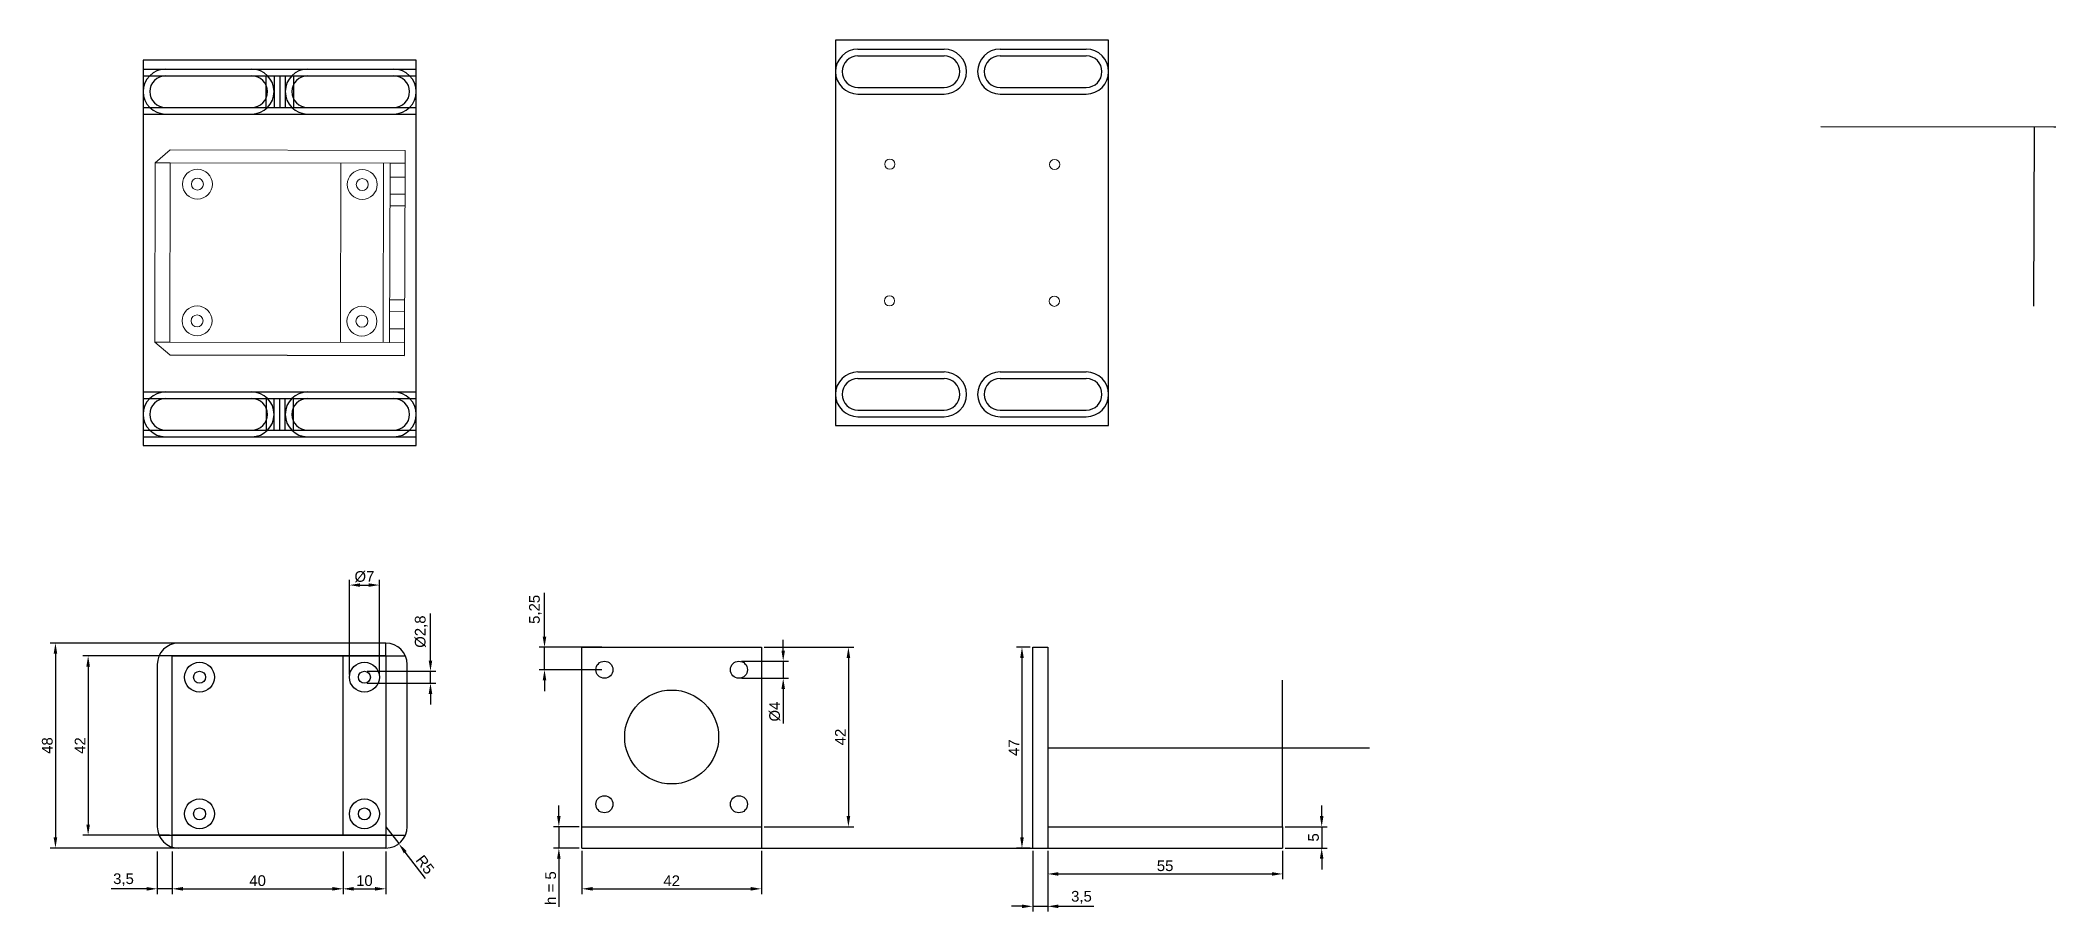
# Model space of a CAD drawing. Header units: millimetres. Extents: x 11 to 483, y 17 to 221.
import ezdxf

# ---------------------------------------------------------------- set-up
doc = ezdxf.new("R2010")
doc.units = ezdxf.units.MM
doc.styles.get("Standard").update_dxf_attribs({"font": 'arial.ttf'})
doc.dimstyles.new('ISO-25', dxfattribs={"dimtxt": 2.5, "dimasz": 2.5, "dimexe": 1.25, "dimexo": 0.625, "dimtad": 1, "dimtxsty": 'Standard', "dimcen": 2.5, "dimadec": 0, "dimazin": 0, "dimtfac": 1, "dimtmove": 0, "dimatfit": 3, "dimfxl": 1, "dimarcsym": 0})

# ---------------------------------------------------------------- blocks, each defined once
blk = doc.blocks.new('*D1')
at = {"color": 0, "lineweight": -2, "transparency": 16777216}
for p, q in [((38.38, 31), (38.38, 20.98)), ((41.88, 31), (41.88, 20.98)), ((35.88, 22.23), (27.57, 22.23)), ((41.88, 22.23), (38.38, 22.23)), ((44.38, 22.23), (46.88, 22.23))]:
    blk.add_line(p, q, dxfattribs=at)
at = {"color": 0, "transparency": 16777216}
for points in [[(35.88, 22.65), (35.88, 21.81), (38.38, 22.23)], [(44.38, 22.65), (44.38, 21.81), (41.88, 22.23)]]:
    blk.add_solid(points, dxfattribs=at)
at = {"layer": 'Defpoints', "color": 0, "transparency": 16777216}
for p in [(38.38, 31.63), (41.88, 31.63), (41.88, 22.23)]:
    blk.add_point(p, dxfattribs=at)
at = {"color": 0, "transparency": 16777216, "insert": (30.48, 24.36), "char_height": 2.5, "attachment_point": 5}
blk.add_mtext('3,5', dxfattribs=at)
blk = doc.blocks.new('*D2')
at = {"color": 0, "lineweight": -2, "transparency": 16777216}
for p, q in [((41.88, 31), (41.88, 20.98)), ((81.88, 31), (81.88, 20.98)), ((44.38, 22.23), (79.38, 22.23))]:
    blk.add_line(p, q, dxfattribs=at)
at = {"color": 0, "transparency": 16777216}
for points in [[(44.38, 22.65), (44.38, 21.81), (41.88, 22.23)], [(79.38, 22.65), (79.38, 21.81), (81.88, 22.23)]]:
    blk.add_solid(points, dxfattribs=at)
at = {"layer": 'Defpoints', "color": 0, "transparency": 16777216}
for p in [(41.88, 31.63), (81.88, 31.63), (81.88, 22.23)]:
    blk.add_point(p, dxfattribs=at)
at = {"color": 0, "transparency": 16777216, "insert": (61.88, 24.13), "char_height": 2.5, "attachment_point": 5}
blk.add_mtext('40', dxfattribs=at)
blk = doc.blocks.new('*D3')
at = {"color": 0, "lineweight": -2, "transparency": 16777216}
for p, q in [((81.88, 31), (81.88, 20.98)), ((91.89, 31), (91.89, 20.98)), ((84.38, 22.23), (89.39, 22.23))]:
    blk.add_line(p, q, dxfattribs=at)
at = {"color": 0, "transparency": 16777216}
for points in [[(84.38, 22.65), (84.38, 21.81), (81.88, 22.23)], [(89.39, 22.65), (89.39, 21.81), (91.89, 22.23)]]:
    blk.add_solid(points, dxfattribs=at)
at = {"layer": 'Defpoints', "color": 0, "transparency": 16777216}
for p in [(81.88, 31.63), (91.89, 31.63), (91.89, 22.23)]:
    blk.add_point(p, dxfattribs=at)
at = {"color": 0, "transparency": 16777216, "insert": (86.89, 24.13), "char_height": 2.5, "attachment_point": 5}
blk.add_mtext('10', dxfattribs=at)
blk = doc.blocks.new('*D4')
at = {"color": 0, "lineweight": -2, "transparency": 16777216}
for p, q in [((83.39, 72.4), (83.39, 94.59)), ((90.39, 72.4), (90.39, 94.59)), ((85.89, 93.34), (87.89, 93.34))]:
    blk.add_line(p, q, dxfattribs=at)
at = {"color": 0, "transparency": 16777216}
for points in [[(85.89, 93.75), (85.89, 92.92), (83.39, 93.34)], [(87.89, 93.75), (87.89, 92.92), (90.39, 93.34)]]:
    blk.add_solid(points, dxfattribs=at)
at = {"layer": 'Defpoints', "color": 0, "transparency": 16777216}
for p in [(90.39, 93.34), (83.39, 71.77), (90.39, 71.77)]:
    blk.add_point(p, dxfattribs=at)
at = {"color": 0, "transparency": 16777216, "insert": (86.89, 95.31), "char_height": 2.5, "attachment_point": 5}
blk.add_mtext('%%C7', dxfattribs=at)
blk = doc.blocks.new('*D5')
at = {"color": 0, "lineweight": -2, "transparency": 16777216}
for p, q in [((91.89, 36.77), (94.93, 32.8)), ((101.19, 24.62), (96.45, 30.82))]:
    blk.add_line(p, q, dxfattribs=at)
at = {"color": 0, "transparency": 16777216}
blk.add_solid([(96.78, 31.07), (96.12, 30.56), (94.93, 32.8)], dxfattribs=at)
at = {"layer": 'Defpoints', "color": 0, "transparency": 16777216}
for p in [(91.89, 36.77), (94.93, 32.8)]:
    blk.add_point(p, dxfattribs=at)
at = {"color": 0, "transparency": 16777216, "insert": (101.08, 27.88), "char_height": 2.5, "attachment_point": 5, "rotation": 307.4315}
blk.add_mtext('R5', dxfattribs=at)
blk = doc.blocks.new('*D6')
at = {"color": 0, "lineweight": -2, "transparency": 16777216}
for p, q in [((102.35, 75.67), (102.35, 86.7)), ((87.51, 73.17), (103.6, 73.17)), ((102.35, 70.37), (102.35, 73.17)), ((87.51, 70.37), (103.6, 70.37)), ((102.35, 67.87), (102.35, 65.37))]:
    blk.add_line(p, q, dxfattribs=at)
at = {"color": 0, "transparency": 16777216}
for points in [[(101.94, 75.67), (102.77, 75.67), (102.35, 73.17)], [(101.94, 67.87), (102.77, 67.87), (102.35, 70.37)]]:
    blk.add_solid(points, dxfattribs=at)
at = {"layer": 'Defpoints', "color": 0, "transparency": 16777216}
for p in [(86.89, 73.17), (102.35, 73.17), (86.89, 70.37)]:
    blk.add_point(p, dxfattribs=at)
at = {"color": 0, "transparency": 16777216, "insert": (100.18, 82.44), "char_height": 2.5, "attachment_point": 5, "rotation": 90}
blk.add_mtext('%%C2,8', dxfattribs=at)
blk = doc.blocks.new('*D7')
at = {"color": 0, "lineweight": -2, "transparency": 16777216}
for p, q in [((41.26, 76.77), (20.95, 76.77)), ((22.2, 74.27), (22.2, 37.27)), ((41.26, 34.77), (20.95, 34.77))]:
    blk.add_line(p, q, dxfattribs=at)
at = {"color": 0, "transparency": 16777216}
for points in [[(21.78, 74.27), (22.61, 74.27), (22.2, 76.77)], [(21.78, 37.27), (22.61, 37.27), (22.2, 34.77)]]:
    blk.add_solid(points, dxfattribs=at)
at = {"layer": 'Defpoints', "color": 0, "transparency": 16777216}
for p in [(41.88, 76.77), (22.2, 34.77), (41.88, 34.77)]:
    blk.add_point(p, dxfattribs=at)
at = {"color": 0, "transparency": 16777216, "insert": (20.32, 55.77), "char_height": 2.5, "attachment_point": 5, "rotation": 90}
blk.add_mtext('42', dxfattribs=at)
blk = doc.blocks.new('*D8')
at = {"color": 0, "lineweight": -2, "transparency": 16777216}
for p, q in [((67.01, 79.77), (13.29, 79.77)), ((14.54, 77.27), (14.54, 34.27)), ((67.01, 31.77), (13.29, 31.77))]:
    blk.add_line(p, q, dxfattribs=at)
at = {"color": 0, "transparency": 16777216}
for points in [[(14.12, 77.27), (14.96, 77.27), (14.54, 79.77)], [(14.12, 34.27), (14.96, 34.27), (14.54, 31.77)]]:
    blk.add_solid(points, dxfattribs=at)
at = {"layer": 'Defpoints', "color": 0, "transparency": 16777216}
for p in [(67.64, 79.77), (14.54, 31.77), (67.64, 31.77)]:
    blk.add_point(p, dxfattribs=at)
at = {"color": 0, "transparency": 16777216, "insert": (12.64, 55.77), "char_height": 2.5, "attachment_point": 5, "rotation": 90}
blk.add_mtext('48', dxfattribs=at)
blk = doc.blocks.new('*D9')
at = {"color": 0, "lineweight": -2, "transparency": 16777216}
for p, q in [((137.83, 31.15), (137.83, 20.98)), ((179.83, 31.15), (179.83, 20.98)), ((140.33, 22.23), (177.33, 22.23))]:
    blk.add_line(p, q, dxfattribs=at)
at = {"color": 0, "transparency": 16777216}
for points in [[(140.33, 22.65), (140.33, 21.81), (137.83, 22.23)], [(177.33, 22.65), (177.33, 21.81), (179.83, 22.23)]]:
    blk.add_solid(points, dxfattribs=at)
at = {"layer": 'Defpoints', "color": 0, "transparency": 16777216}
for p in [(137.83, 31.77), (179.83, 31.77), (179.83, 22.23)]:
    blk.add_point(p, dxfattribs=at)
at = {"color": 0, "transparency": 16777216, "insert": (158.83, 24.11), "char_height": 2.5, "attachment_point": 5}
blk.add_mtext('42', dxfattribs=at)
blk = doc.blocks.new('*D10')
at = {"color": 0, "lineweight": -2, "transparency": 16777216}
for p, q in [((180.46, 78.77), (201.47, 78.77)), ((200.22, 76.27), (200.22, 39.27)), ((180.46, 36.77), (201.47, 36.77))]:
    blk.add_line(p, q, dxfattribs=at)
at = {"color": 0, "transparency": 16777216}
for points in [[(199.8, 76.27), (200.64, 76.27), (200.22, 78.77)], [(199.8, 39.27), (200.64, 39.27), (200.22, 36.77)]]:
    blk.add_solid(points, dxfattribs=at)
at = {"layer": 'Defpoints', "color": 0, "transparency": 16777216}
for p in [(179.83, 78.77), (179.83, 36.77), (200.22, 36.77)]:
    blk.add_point(p, dxfattribs=at)
at = {"color": 0, "transparency": 16777216, "insert": (198.34, 57.77), "char_height": 2.5, "attachment_point": 5, "rotation": 90}
blk.add_mtext('42', dxfattribs=at)
blk = doc.blocks.new('*D11')
at = {"color": 0, "lineweight": -2, "transparency": 16777216}
for p, q in [((132.42, 39.27), (132.42, 41.77)), ((137.21, 36.77), (131.17, 36.77)), ((132.42, 36.77), (132.42, 31.77)), ((137.21, 31.77), (131.17, 31.77)), ((132.42, 29.27), (132.42, 18.03))]:
    blk.add_line(p, q, dxfattribs=at)
at = {"color": 0, "transparency": 16777216}
for points in [[(132, 39.27), (132.83, 39.27), (132.42, 36.77)], [(132, 29.27), (132.83, 29.27), (132.42, 31.77)]]:
    blk.add_solid(points, dxfattribs=at)
at = {"layer": 'Defpoints', "color": 0, "transparency": 16777216}
for p in [(137.83, 36.77), (132.42, 31.77), (137.83, 31.77)]:
    blk.add_point(p, dxfattribs=at)
at = {"color": 0, "transparency": 16777216, "insert": (130.52, 22.4), "char_height": 2.5, "attachment_point": 5, "rotation": 90}
blk.add_mtext('h = 5', dxfattribs=at)
blk = doc.blocks.new('*D12')
at = {"color": 0, "lineweight": -2, "transparency": 16777216}
for p, q in [((184.95, 78.02), (184.95, 80.52)), ((175.21, 75.52), (186.2, 75.52)), ((184.95, 75.52), (184.95, 71.52)), ((175.21, 71.52), (186.2, 71.52)), ((184.95, 69.02), (184.95, 60.92))]:
    blk.add_line(p, q, dxfattribs=at)
at = {"color": 0, "transparency": 16777216}
for points in [[(184.54, 78.02), (185.37, 78.02), (184.95, 75.52)], [(184.54, 69.02), (185.37, 69.02), (184.95, 71.52)]]:
    blk.add_solid(points, dxfattribs=at)
at = {"layer": 'Defpoints', "color": 0, "transparency": 16777216}
for p in [(174.58, 75.52), (174.58, 71.52), (184.95, 71.52)]:
    blk.add_point(p, dxfattribs=at)
at = {"color": 0, "transparency": 16777216, "insert": (182.98, 63.72), "char_height": 2.5, "attachment_point": 5, "rotation": 90}
blk.add_mtext('%%C4', dxfattribs=at)
blk = doc.blocks.new('*D13')
at = {"color": 0, "lineweight": -2, "transparency": 16777216}
for p, q in [((129.06, 81.27), (129.06, 91.53)), ((142.46, 78.77), (127.81, 78.77)), ((129.06, 73.52), (129.06, 78.77)), ((142.46, 73.52), (127.81, 73.52)), ((129.06, 71.02), (129.06, 68.52))]:
    blk.add_line(p, q, dxfattribs=at)
at = {"color": 0, "transparency": 16777216}
for points in [[(128.64, 81.27), (129.48, 81.27), (129.06, 78.77)], [(128.64, 71.02), (129.48, 71.02), (129.06, 73.52)]]:
    blk.add_solid(points, dxfattribs=at)
at = {"layer": 'Defpoints', "color": 0, "transparency": 16777216}
for p in [(129.06, 78.77), (143.08, 78.77), (143.08, 73.52)]:
    blk.add_point(p, dxfattribs=at)
at = {"color": 0, "transparency": 16777216, "insert": (126.93, 87.65), "char_height": 2.5, "attachment_point": 5, "rotation": 90}
blk.add_mtext('5,25', dxfattribs=at)
blk = doc.blocks.new('*D14')
at = {"color": 0, "lineweight": -2, "transparency": 16777216}
for p, q in [((243.38, 31.15), (243.38, 16.88)), ((246.88, 31.15), (246.88, 16.88)), ((240.88, 18.13), (238.38, 18.13)), ((243.38, 18.13), (246.88, 18.13)), ((249.38, 18.13), (257.7, 18.13))]:
    blk.add_line(p, q, dxfattribs=at)
at = {"color": 0, "transparency": 16777216}
for points in [[(240.88, 18.54), (240.88, 17.71), (243.38, 18.13)], [(249.38, 18.54), (249.38, 17.71), (246.88, 18.13)]]:
    blk.add_solid(points, dxfattribs=at)
at = {"layer": 'Defpoints', "color": 0, "transparency": 16777216}
for p in [(243.38, 31.77), (246.88, 31.77), (246.88, 18.13)]:
    blk.add_point(p, dxfattribs=at)
at = {"color": 0, "transparency": 16777216, "insert": (254.79, 20.25), "char_height": 2.5, "attachment_point": 5}
blk.add_mtext('3,5', dxfattribs=at)
blk = doc.blocks.new('*D15')
at = {"color": 0, "lineweight": -2, "transparency": 16777216}
for p, q in [((246.88, 31.15), (246.88, 24.46)), ((301.88, 31.15), (301.88, 24.46)), ((249.38, 25.71), (299.38, 25.71))]:
    blk.add_line(p, q, dxfattribs=at)
at = {"color": 0, "transparency": 16777216}
for points in [[(249.38, 26.13), (249.38, 25.29), (246.88, 25.71)], [(299.38, 26.13), (299.38, 25.29), (301.88, 25.71)]]:
    blk.add_solid(points, dxfattribs=at)
at = {"layer": 'Defpoints', "color": 0, "transparency": 16777216}
for p in [(246.88, 31.77), (301.88, 31.77), (301.88, 25.71)]:
    blk.add_point(p, dxfattribs=at)
at = {"color": 0, "transparency": 16777216, "insert": (274.38, 27.61), "char_height": 2.5, "attachment_point": 5}
blk.add_mtext('55', dxfattribs=at)
blk = doc.blocks.new('*D16')
at = {"color": 0, "lineweight": -2, "transparency": 16777216}
for p, q in [((311.04, 39.27), (311.04, 41.77)), ((302.51, 36.77), (312.29, 36.77)), ((311.04, 36.77), (311.04, 31.77)), ((302.51, 31.77), (312.29, 31.77)), ((311.04, 29.27), (311.04, 26.77))]:
    blk.add_line(p, q, dxfattribs=at)
at = {"color": 0, "transparency": 16777216}
for points in [[(310.62, 39.27), (311.46, 39.27), (311.04, 36.77)], [(310.62, 29.27), (311.46, 29.27), (311.04, 31.77)]]:
    blk.add_solid(points, dxfattribs=at)
at = {"layer": 'Defpoints', "color": 0, "transparency": 16777216}
for p in [(301.88, 36.77), (301.88, 31.77), (311.04, 31.77)]:
    blk.add_point(p, dxfattribs=at)
at = {"color": 0, "transparency": 16777216, "insert": (309.14, 34.27), "char_height": 2.5, "attachment_point": 5, "rotation": 90}
blk.add_mtext('5', dxfattribs=at)
blk = doc.blocks.new('*D17')
at = {"color": 0, "lineweight": -2, "transparency": 16777216}
for p, q in [((242.76, 78.77), (239.61, 78.77)), ((240.86, 76.27), (240.86, 34.27)), ((242.76, 31.77), (239.61, 31.77))]:
    blk.add_line(p, q, dxfattribs=at)
at = {"color": 0, "transparency": 16777216}
for points in [[(240.44, 76.27), (241.28, 76.27), (240.86, 78.77)], [(240.44, 34.27), (241.28, 34.27), (240.86, 31.77)]]:
    blk.add_solid(points, dxfattribs=at)
at = {"layer": 'Defpoints', "color": 0, "transparency": 16777216}
for p in [(243.38, 78.77), (240.86, 31.77), (243.38, 31.77)]:
    blk.add_point(p, dxfattribs=at)
at = {"color": 0, "transparency": 16777216, "insert": (238.98, 55.27), "char_height": 2.5, "attachment_point": 5, "rotation": 90}
blk.add_mtext('47', dxfattribs=at)

msp = doc.modelspace()

# ---------------------------------------------------------------- linework, layer by layer
for p, q in [((202.452, 218.802), (222.622, 218.802)), ((202.452, 217.252), (222.622, 217.252)), ((235.722, 218.802), (255.892, 218.802)), ((235.722, 217.252), (255.892, 217.252)), ((35.075, 214.118), (99.015, 214.118)), ((35.075, 212.568), (99.015, 212.568)), ((63.845, 205.168), (63.845, 212.568)), ((65.745, 212.568), (65.745, 205.168)), ((67.045, 212.568), (67.045, 205.168)), ((68.345, 212.568), (68.345, 205.168)), ((70.245, 212.568), (70.245, 205.168)), ((202.452, 209.852), (222.622, 209.852)), ((202.452, 208.302), (222.622, 208.302)), ((235.722, 209.852), (255.892, 209.852)), ((235.722, 208.302), (255.892, 208.302)), ((35.075, 205.168), (99.015, 205.168)), ((35.075, 203.618), (99.015, 203.618)), ((41.29, 147.212), (96.294, 147.088)), ((202.452, 143.242), (222.622, 143.242)), ((202.452, 141.692), (222.622, 141.692)), ((235.722, 143.242), (255.892, 143.242)), ((235.722, 141.692), (255.892, 141.692)), ((35.075, 138.558), (99.015, 138.558)), ((35.075, 137.008), (99.015, 137.008)), ((63.845, 137.008), (63.845, 129.608)), ((65.745, 129.608), (65.745, 137.008)), ((67.045, 129.608), (67.045, 137.008)), ((68.345, 129.608), (68.345, 137.008)), ((70.245, 129.608), (70.245, 137.008)), ((202.452, 134.292), (222.622, 134.292)), ((202.452, 132.742), (222.622, 132.742)), ((235.722, 134.292), (255.892, 134.292)), ((235.722, 132.742), (255.892, 132.742)), ((35.075, 129.608), (99.015, 129.608)), ((35.075, 128.058), (99.015, 128.058)), ((91.889, 76.772), (38.802, 76.772)), ((41.885, 34.772), (41.885, 76.772)), ((91.889, 76.772), (41.885, 76.772)), ((41.885, 76.772), (96.472, 76.772)), ((91.889, 79.772), (43.385, 79.772)), ((81.885, 34.772), (81.885, 76.772)), ((91.885, 76.772), (91.885, 79.772)), ((91.885, 76.772), (91.889, 34.772)), ((137.834, 36.772), (137.834, 78.772)), ((137.834, 78.772), (179.834, 78.772)), ((137.834, 78.772), (143.084, 78.772)), ((179.834, 78.772), (179.834, 36.772)), ((243.383, 31.772), (243.383, 78.772)), ((243.383, 78.772), (246.883, 78.772)), ((246.883, 78.772), (246.883, 31.772)), ((38.385, 74.772), (38.385, 36.772)), ((96.889, 36.772), (96.889, 74.772)), ((301.883, 36.772), (301.883, 71.081)), ((246.883, 55.272), (322.222, 55.272)), ((38.802, 34.772), (91.889, 34.772)), ((91.889, 34.772), (41.885, 34.772)), ((41.885, 34.772), (96.472, 34.772)), ((41.885, 32.003), (41.885, 34.772)), ((91.885, 34.772), (91.885, 31.772)), ((137.834, 31.772), (137.834, 36.772)), ((137.834, 36.772), (179.834, 36.772)), ((179.834, 36.772), (179.834, 31.772)), ((246.883, 36.772), (301.883, 36.772)), ((301.883, 36.772), (301.883, 31.772)), ((91.889, 31.772), (43.385, 31.772)), ((91.885, 31.772), (91.889, 31.772)), ((137.834, 31.772), (179.834, 31.772)), ((179.834, 31.772), (301.883, 31.772))]:
    msp.add_line(p, q)
at = {"extrusion": (-6.5471e-18, -1.2229e-16, -1)}
msp.add_line((477.815, 158.611), (477.91, 200.611), dxfattribs=at)
at = {"color": 0, "linetype": 'Continuous', "lineweight": 0}
for p, q in [((41.398, 195.211), (37.891, 192.219)), ((96.403, 195.088), (41.398, 195.211)), ((96.396, 192.088), (96.403, 195.088)), ((37.891, 192.219), (37.797, 150.219)), ((41.391, 192.211), (37.891, 192.219)), ((37.891, 192.219), (92.896, 192.095)), ((41.297, 150.212), (41.391, 192.211)), ((81.391, 192.121), (81.297, 150.121)), ((81.297, 150.121), (81.391, 192.121)), ((91.396, 192.099), (91.301, 150.099)), ((91.301, 150.099), (91.396, 192.099)), ((92.801, 150.096), (92.896, 192.095)), ((92.888, 188.845), (96.388, 188.838)), ((92.896, 192.095), (96.396, 192.088)), ((96.396, 192.088), (96.301, 150.088)), ((92.879, 184.845), (96.379, 184.838)), ((92.873, 182.095), (96.373, 182.088)), ((92.817, 157.346), (96.317, 157.338)), ((92.824, 160.095), (96.324, 160.088)), ((92.808, 153.346), (96.308, 153.338)), ((37.797, 150.219), (41.297, 150.212)), ((37.797, 150.219), (41.29, 147.212)), ((92.801, 150.096), (37.797, 150.219)), ((92.801, 150.096), (96.301, 150.088)), ((96.294, 147.088), (96.301, 150.088))]:
    msp.add_line(p, q, dxfattribs=at)
for points in [[(261.142, 130.672), (261.142, 220.872), (197.202, 220.872), (197.202, 130.672)], [(99.015, 125.988), (99.015, 216.188), (35.075, 216.188), (35.075, 125.988)]]:
    msp.add_lwpolyline(points, close=True)
at = {"extrusion": (-6.5471e-18, -1.2229e-16, -1)}
msp.add_lwpolyline([(-427.906, 200.723), (-482.493, 200.6), (-482.91, 200.6)], dxfattribs=at)
at = {"color": 0, "linetype": 'Continuous', "lineweight": 0}
for centre, radius in [((47.782, 187.197), 3.5), ((86.382, 187.11), 3.5), ((209.909, 191.881), 1.2), ((248.509, 191.794), 1.2), ((47.782, 187.197), 1.4), ((86.382, 187.11), 1.4), ((209.837, 159.881), 1.2), ((248.437, 159.794), 1.2), ((47.71, 155.197), 3.5), ((47.71, 155.197), 1.4), ((86.31, 155.11), 3.5), ((86.31, 155.11), 1.4)]:
    msp.add_circle(centre, radius, dxfattribs=at)
for centre, radius in [((143.084, 73.522), 2), ((174.584, 73.522), 2), ((48.287, 71.772), 3.5), ((48.287, 71.772), 1.4), ((86.887, 71.772), 3.5), ((86.887, 71.772), 1.4), ((158.834, 57.772), 11), ((48.287, 39.772), 3.5), ((86.887, 39.772), 3.5), ((143.084, 42.022), 2), ((174.584, 42.022), 2), ((48.287, 39.772), 1.4), ((86.887, 39.772), 1.4)]:
    msp.add_circle(centre, radius)
for centre, radius, start, end in [((202.452, 213.552), 5.25, 90, 270), ((202.452, 213.552), 3.7, 90, 270), ((222.622, 213.552), 5.25, 270, 90), ((222.622, 213.552), 3.7, 270, 90), ((235.722, 213.552), 5.25, 90, 270), ((235.722, 213.552), 3.7, 90, 270), ((255.892, 213.552), 5.25, 270, 90), ((255.892, 213.552), 3.7, 270, 90), ((40.325, 208.868), 5.25, 90, 270), ((40.325, 208.868), 3.7, 90, 270), ((60.495, 208.868), 5.25, 270, 90), ((60.495, 208.868), 3.7, 270, 90), ((73.595, 208.868), 5.25, 90, 270), ((73.595, 208.868), 3.7, 90, 270), ((93.765, 208.868), 5.25, 270, 90), ((93.765, 208.868), 3.7, 270, 90), ((202.452, 137.992), 5.25, 90, 270), ((202.452, 137.992), 3.7, 90, 270), ((222.622, 137.992), 5.25, 270, 90), ((222.622, 137.992), 3.7, 270, 90), ((235.722, 137.992), 5.25, 90, 270), ((235.722, 137.992), 3.7, 90, 270), ((255.892, 137.992), 5.25, 270, 90), ((255.892, 137.992), 3.7, 270, 90), ((40.325, 133.308), 5.25, 90, 270), ((40.325, 133.308), 3.7, 90, 270), ((60.495, 133.308), 5.25, 270, 90), ((60.495, 133.308), 3.7, 270, 90), ((73.595, 133.308), 5.25, 90, 270), ((73.595, 133.308), 3.7, 90, 270), ((93.765, 133.308), 5.25, 270, 90), ((93.765, 133.308), 3.7, 270, 90), ((43.385, 74.772), 5, 90, 180), ((91.889, 74.772), 5, 0, 90), ((43.385, 36.772), 5, 180, 270), ((91.889, 36.772), 5, 270, 0)]:
    msp.add_arc(centre, radius, start, end)

# ---------------------------------------------------------------- dimensions: what is measured, and where the dimension line sits
dim = msp.add_linear_dim(base=(90.387, 93.335), p1=(83.387, 71.772), p2=(90.387, 71.772), text='%%C<>', dimstyle='ISO-25')
dim.commit()
dim.dimension.update_dxf_attribs({"geometry": '*D4', "text_midpoint": (86.887, 93.335), "dimtype": 160})
for base, p1, p2, picture, middle in [((129.059, 78.772), (143.084, 73.522), (143.084, 78.772), '*D13', (126.931, 87.654)), ((14.539, 31.772), (67.637, 79.772), (67.637, 31.772), '*D8', (12.638, 55.772)), ((22.197, 34.772), (41.885, 76.772), (41.885, 34.772), '*D7', (20.316, 55.772)), ((200.221, 36.772), (179.834, 78.772), (179.834, 36.772), '*D10', (198.341, 57.772)), ((240.859, 31.772), (243.383, 78.772), (243.383, 31.772), '*D17', (238.984, 55.272)), ((311.04, 31.772), (301.883, 36.772), (301.883, 31.772), '*D16', (309.144, 34.272))]:
    dim = msp.add_linear_dim(base=base, p1=p1, p2=p2, angle=90, dimstyle='ISO-25')
    dim.commit()
    dim.dimension.update_dxf_attribs({"geometry": picture, "text_midpoint": middle})
for base, p1, p2, text, picture, middle in [((102.352, 73.172), (86.887, 70.372), (86.887, 73.172), '%%C<>', '*D6', (100.184, 82.436)), ((184.953, 71.522), (174.584, 75.522), (174.584, 71.522), '%%C<>', '*D12', (182.981, 63.723)), ((132.416, 31.772), (137.834, 36.772), (137.834, 31.772), 'h = <>', '*D11', (130.519, 22.4))]:
    dim = msp.add_linear_dim(base=base, p1=p1, p2=p2, angle=90, text=text, dimstyle='ISO-25')
    dim.commit()
    dim.dimension.update_dxf_attribs({"geometry": picture, "text_midpoint": middle})
dim = msp.add_radius_dim(center=(91.889, 36.772), mpoint=(94.928, 32.802), dimstyle='ISO-25')
dim.commit()
dim.dimension.update_dxf_attribs({"geometry": '*D5', "text_midpoint": (101.084, 27.88)})
dim = msp.add_linear_dim(base=(41.885, 22.229), p1=(38.385, 31.625), p2=(41.885, 31.625), dimstyle='ISO-25')
dim.commit()
dim.dimension.update_dxf_attribs({"geometry": '*D1', "text_midpoint": (30.475, 22.229), "dimtype": 160})
for base, p1, p2, picture, middle in [((81.885, 22.229), (41.885, 31.625), (81.885, 31.625), '*D2', (61.885, 24.131)), ((91.889, 22.229), (81.885, 31.625), (91.889, 31.625), '*D3', (86.887, 24.131)), ((179.834, 22.229), (137.834, 31.772), (179.834, 31.772), '*D9', (158.834, 24.109)), ((246.883, 18.125), (243.383, 31.772), (246.883, 31.772), '*D14', (254.792, 20.253)), ((301.883, 25.711), (246.883, 31.772), (301.883, 31.772), '*D15', (274.383, 27.607))]:
    dim = msp.add_linear_dim(base=base, p1=p1, p2=p2, dimstyle='ISO-25')
    dim.commit()
    dim.dimension.update_dxf_attribs({"geometry": picture, "text_midpoint": middle})

doc.saveas('drawing.dxf')
